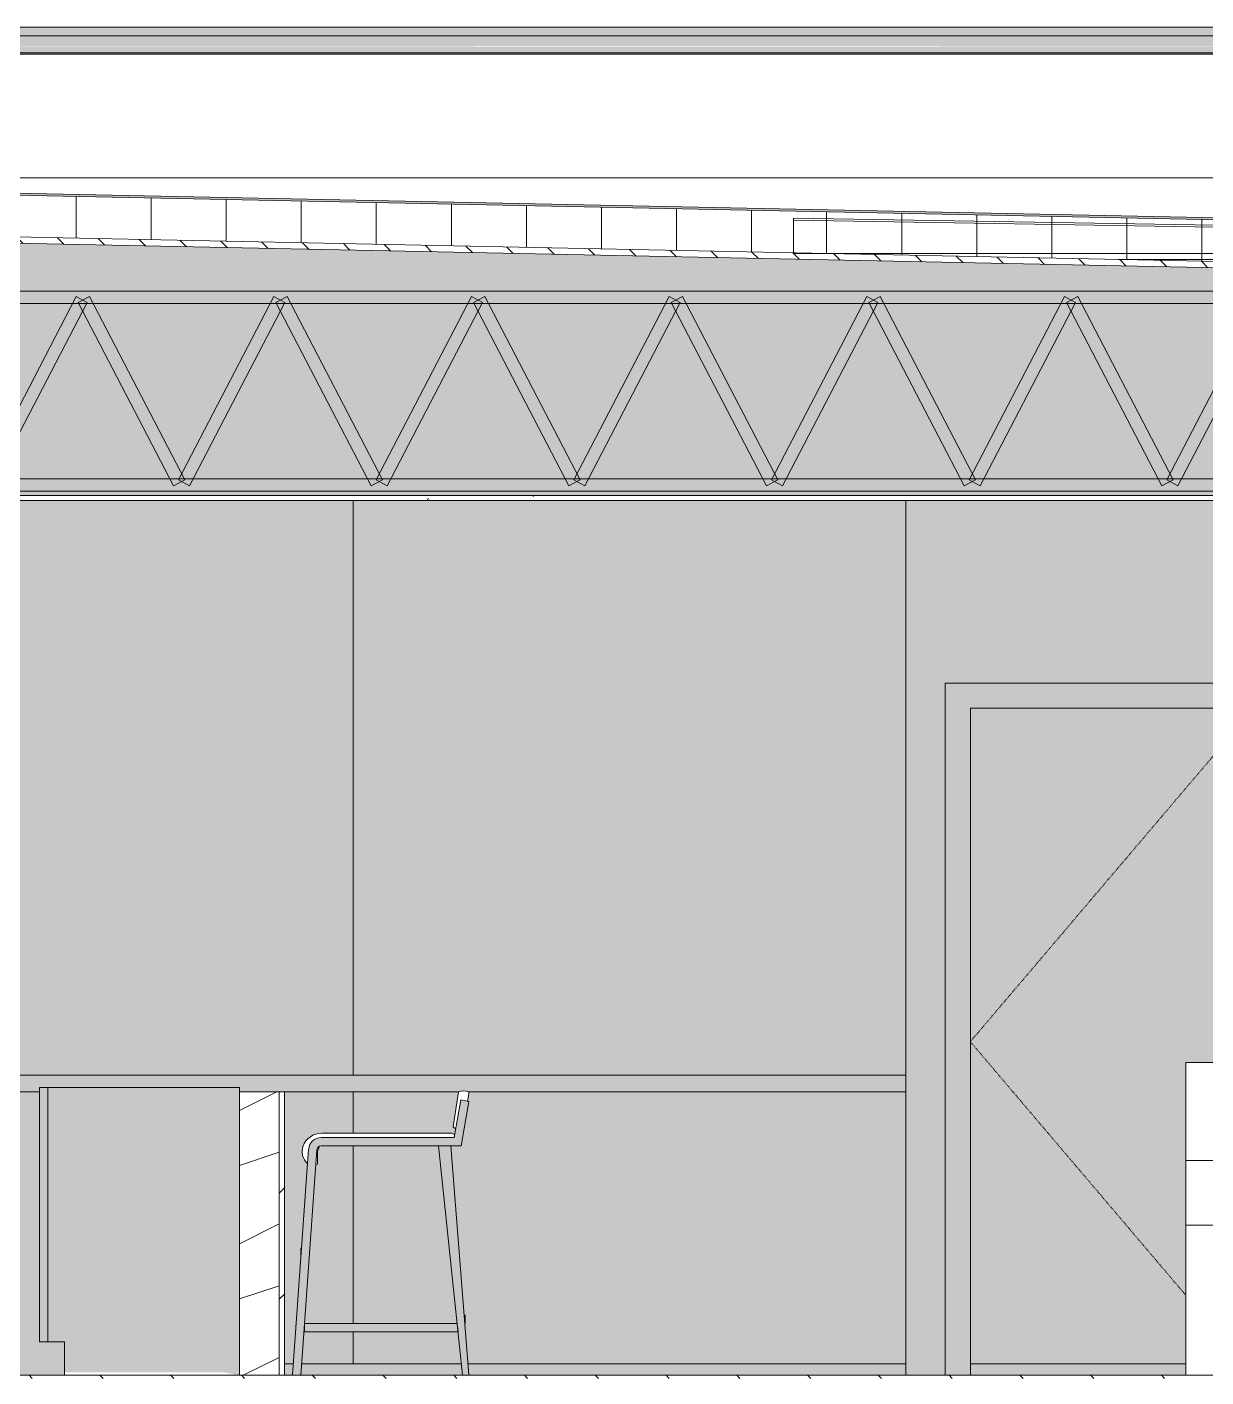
# Model space of a CAD drawing. Header units: inches. Extents: x 1718 to 6958, y -253 to 585.
# Drawn here: x 3579.9 to 3721.3, y 267.8 to 429.7 of the extents above; entities that cross this region are included whole.
import ezdxf

# ---------------------------------------------------------------- set-up
doc = ezdxf.new("R2010")
doc.units = ezdxf.units.IN
doc.header["$MEASUREMENT"] = 0
doc.linetypes.add('Dash 1_16_', pattern=[0.125, 0.0625, -0.0625])
doc.linetypes.add('Grid Line 1_2_', pattern=[0.875, 0.5, -0.125, 0.125, -0.125])
for name, color, linetype, lineweight in [('0-1', 7, 'Continuous', 5), ('0-2', 250, 'Continuous', 9), ('A-DOOR-1', 41, 'Continuous', 9), ('A-DOOR-2', 250, 'Dash 1_16_', 9), ('A-DOOR-FRAM-1', 41, 'Continuous', 9), ('A-DOOR-FRAM-2', 250, 'Continuous', 9), ('A-FLOR-1', 10, 'Continuous', 5), ('A-FLOR-4', 250, 'Continuous', 9), ('A-FLOR-6', 192, 'Continuous', 9), ('A-FLOR-LEVL-5', 51, 'Grid Line 1_2_', 9), ('A-FLOR-PATT-1', 252, 'Continuous', 9), ('A-ROOF', 132, 'Continuous', 13), ('A-ROOF-1', 132, 'Continuous', 5), ('A-ROOF-2', 132, 'Continuous', 9), ('A-ROOF-PATT-1', 252, 'Continuous', 9), ('A-WALL-1', 10, 'Continuous', 5), ('A-WALL-2', 50, 'Continuous', 13), ('A-WALL-4', 250, 'Continuous', 9), ('A-WALL-5', 7, 'Continuous', 13), ('A-WALL-7', 113, 'Continuous', 9), ('A-WALL-PATT-1', 252, 'Continuous', 9), ('I-FURN', 30, 'Continuous', 9), ('I-FURN-1', 250, 'Continuous', 9), ('I-FURN-2', 253, 'Continuous', 9), ('Q-CASE-1', 253, 'Continuous', 9), ('Q-CASE-2', 250, 'Continuous', 9), ('Q-CASE-3', 41, 'Continuous', 9), ('S-BEAM-2', 250, 'Continuous', 9)]:
    doc.layers.add(name, color=color, linetype=linetype, lineweight=lineweight)

# ---------------------------------------------------------------- blocks, each defined once
blk = doc.blocks.new('SWING - SINGLE - FLUSH - SWING - FLUSH - 2-10 x 6-8 - PRIVACY-V1-BUILDING ELEVATION - COURTYARD - LOOKING WEST')
at = {"layer": 'A-DOOR-1'}
blk.add_hatch(color=256, dxfattribs=at).paths.add_polyline_path([(3716.6, 137.37), (3718.9, 137.37), (3718.9, 173.5), (3727.05, 173.5), (3727.05, 216), (3693.05, 216), (3693.05, 137.37)], flags=0)
at = {"layer": 'A-DOOR-FRAM-1'}
blk.add_hatch(color=256, dxfattribs=at).paths.add_polyline_path([(3690.05, 136), (3693.05, 136), (3693.05, 216), (3727.05, 216), (3727.05, 173.5), (3730.05, 173.5), (3730.05, 219), (3690.05, 219), (3690.05, 144.12)], flags=0)
at = {"layer": 'A-DOOR-2'}
for p in [(3727.05, 216), (3718.9, 145.58)]:
    blk.add_line(p, (3693.05, 176), dxfattribs=at)
at = {"layer": 'A-DOOR-FRAM-2'}
for p, q in [((3690.05, 219), (3690.05, 136)), ((3730.05, 219), (3690.05, 219)), ((3730.05, 173.5), (3730.05, 219)), ((3693.05, 136), (3693.05, 216)), ((3693.05, 216), (3727.05, 216)), ((3727.05, 216), (3727.05, 173.5))]:
    blk.add_line(p, q, dxfattribs=at)
blk = doc.blocks.new('Couch-Both_Arms-Generic - 1-1352606-BUILDING ELEVATION - COURTYARD - LOOKING WEST')
at = {"layer": 'I-FURN'}
for p, q in [((3802.9, 173.5), (3718.9, 173.5)), ((3718.9, 173.5), (3718.9, 161.75)), ((3802.9, 161.75), (3802.9, 173.5)), ((3724.9, 161.75), (3718.9, 161.75)), ((3718.9, 161.75), (3718.9, 154)), ((3724.9, 158.5), (3724.9, 161.75)), ((3802.9, 161.75), (3796.9, 161.75)), ((3796.9, 161.75), (3796.9, 158.5)), ((3802.9, 154), (3802.9, 161.75)), ((3796.9, 158.5), (3724.9, 158.5)), ((3724.9, 158.5), (3724.9, 154)), ((3796.9, 154), (3796.9, 158.5)), ((3724.9, 157), (3796.9, 157)), ((3718.9, 154), (3724.9, 154)), ((3724.9, 154), (3796.9, 154)), ((3796.9, 154), (3802.9, 154))]:
    blk.add_line(p, q, dxfattribs=at)
at = {"layer": 'I-FURN-1'}
for p, q in [((3718.9, 136), (3718.9, 154)), ((3802.9, 154), (3802.9, 136))]:
    blk.add_line(p, q, dxfattribs=at)
blk = doc.blocks.new('Bar_Stool_6722_1_ - Bar_Stool_6722_1_-1229311-BUILDING ELEVATION - COURTYARD - LOOKING WEST')
at = {"layer": 'I-FURN-2'}
for points in [[(3612.79, -0.04), (3614.74, 27.11), (3614.86, 27.37), (3615.21, 27.5), (3631.98, 27.5), (3632.92, 32.84), (3631.94, 33.01), (3631.14, 28.5), (3615.1, 28.47), (3614.49, 28.32), (3613.94, 27.81), (3613.7, 27.04), (3611.79, 0.04), (3612.29, 0)], [(3632.92, 0), (3630.75, 27.5), (3629.28, 27.5), (3632.17, 0)], [(3612.79, 14.11), (3612.87, 15.22), (3612.79, 15.22)], [(3632.46, 6.22), (3632.46, 7.22), (3632.35, 7.22), (3632.43, 6.22)], [(3631.63, 5.22), (3631.52, 6.22), (3613.23, 6.22), (3613.23, 5.22), (3629.28, 5.22)]]:
    blk.add_hatch(color=256, dxfattribs=at).paths.add_polyline_path(points, flags=0)
at = {"layer": 'I-FURN-1'}
for p, q in [((3631.68, 33.98), (3631.02, 29.79)), ((3631.14, 28.5), (3631.94, 33.01)), ((3631.94, 33.01), (3632.92, 32.84)), ((3631.98, 27.5), (3632.92, 32.84)), ((3632.77, 32.86), (3632.92, 33.73)), ((3632.92, 33.73), (3632.92, 33.98)), ((3631.02, 29.79), (3631.19, 29.62)), ((3631.19, 29.62), (3631.34, 29.59)), ((3631.14, 28.5), (3615.21, 28.5)), ((3630.89, 29.04), (3615.29, 29.04)), ((3631.19, 28.86), (3630.89, 29.04)), ((3631.18, 28.71), (3631.19, 28.86)), ((3613.71, 27.11), (3611.79, 0.04)), ((3612.79, -0.04), (3614.71, 27.04)), ((3614.79, 26.82), (3614.99, 27.41)), ((3614.79, 25.32), (3614.79, 26.82)), ((3615.21, 27.5), (3631.98, 27.5)), ((3630.75, 27.5), (3629.28, 27.5)), ((3629.28, 27.5), (3632.17, 0)), ((3632.92, 0), (3630.75, 27.5)), ((3614.58, 25.29), (3614.79, 25.32)), ((3612.79, 14.11), (3612.79, 15.22)), ((3612.79, 15.22), (3612.87, 15.22)), ((3632.35, 7.22), (3632.46, 7.22)), ((3632.46, 7.22), (3632.46, 6.22)), ((3613.23, 6.22), (3613.23, 5.22)), ((3631.52, 6.22), (3613.23, 6.22)), ((3613.23, 5.22), (3631.63, 5.22)), ((3631.63, 5.22), (3631.52, 6.22)), ((3611.79, 0.04), (3612.79, -0.04)), ((3632.17, 0), (3632.92, 0))]:
    blk.add_line(p, q, dxfattribs=at)
for centre, radius, start, end in [((3632.3, 32.61), 1.51, 65.6531, 114.3469), ((3615.29, 26.64), 2.4, 90, 160), ((3615.21, 27), 1.5, 90, 175.9457), ((3614.79, 26.82), 1.87, 160, 229.6759), ((3615.21, 27), 0.5, 90, 175.9457)]:
    blk.add_arc(centre, radius, start, end, dxfattribs=at)
blk = doc.blocks.new('OD_CW_Base Cabinet - OD_CW_Base Cabinet-3870381-BUILDING ELEVATION - COURTYARD - LOOKING WEST')
at = {"layer": 'Q-CASE-1'}
for points in [[(3581.42, 4), (3582.42, 4), (3582.42, 34.5), (3581.42, 34.5), (3581.42, 34)], [(3605.42, 0), (3605.42, 34.5), (3582.42, 34.5), (3582.42, 4), (3584.42, 4), (3584.42, 0.37), (3603.45, 0.37)]]:
    blk.add_hatch(color=256, dxfattribs=at).paths.add_polyline_path(points, flags=0)
at = {"layer": 'Q-CASE-2'}
for p, q in [((3581.42, 34.5), (3581.42, 4)), ((3582.42, 34.5), (3581.42, 34.5)), ((3582.42, 4), (3582.42, 34.5)), ((3582.42, 34.5), (3582.42, 4)), ((3605.42, 34.5), (3582.42, 34.5)), ((3605.42, 0), (3605.42, 34.5)), ((3581.42, 4), (3582.42, 4)), ((3582.42, 4), (3584.42, 4)), ((3584.42, 4), (3584.42, 0)), ((3584.42, 0), (3605.42, 0))]:
    blk.add_line(p, q, dxfattribs=at)
blk = doc.blocks.new('Casework 17 - Casework 1-3930343-BUILDING ELEVATION - COURTYARD - LOOKING WEST')
at = {"layer": 'Q-CASE-3'}
blk.add_hatch(color=256, dxfattribs=at).paths.add_polyline_path([(3619.05, 302), (3631.73, 302), (3631.99, 302.08), (3632.3, 302.12), (3632.62, 302.08), (3632.92, 302), (3685.3, 302), (3685.3, 304), (3575.05, 304), (3575.05, 302), (3581.42, 302), (3581.42, 302.5), (3605.42, 302.5), (3605.42, 302), (3614.3, 302)], flags=0)
at = {"layer": 'Q-CASE-2'}
for p, q in [((3575.05, 304), (3685.3, 304)), ((3581.42, 302), (3575.05, 302)), ((3631.73, 302), (3610.8, 302)), ((3685.3, 302), (3632.87, 302))]:
    blk.add_line(p, q, dxfattribs=at)
blk = doc.blocks.new('CTR - 1st Phase - Unit Layouts_rvt-1-BUILDING ELEVATION - COURTYARD - LOOKING WEST')
at = {"layer": 'A-FLOR-1'}
h = blk.add_hatch(color=256, dxfattribs=at)
h.paths.add_polyline_path([(3614.71, 268), (3632.17, 268), (3632.03, 269.37), (3612.89, 269.37), (3612.79, 268), (3614.3, 268)], flags=0)
h.paths.add_polyline_path([(3611.79, 268), (3611.79, 268.04), (3611.89, 269.37), (3610.8, 269.37), (3610.8, 268)], flags=0)
h.paths.add_polyline_path([(3718.9, 268), (3718.9, 269.37), (3693.05, 269.37), (3693.05, 268), (3717.01, 268)], flags=0)
h.paths.add_polyline_path([(3632.92, 268), (3685.3, 268), (3685.3, 269.37), (3632.81, 269.37)], flags=0)
at = {"layer": 'A-WALL-1'}
h = blk.add_hatch(color=256, dxfattribs=at)
h.paths.add_polyline_path([(3619.05, 269.37), (3619.05, 273.22), (3614.3, 273.22), (3614.3, 269.37), (3614.71, 269.37)], flags=0)
h.paths.add_polyline_path([(3614.3, 274.22), (3619.05, 274.22), (3619.05, 295.5), (3615.1, 295.46), (3614.97, 295.37), (3614.79, 294.82), (3614.79, 293.32), (3614.58, 293.29), (3614.3, 289.27), (3614.3, 287.69)], flags=0)
h.paths.add_polyline_path([(3614.3, 296.81), (3614.79, 296.97), (3615.29, 297.04), (3619.05, 297.04), (3619.05, 302), (3614.3, 302), (3614.3, 296.96)], flags=0)
h.paths.add_polyline_path([(3619.05, 304), (3619.05, 372.87), (3614.3, 372.87), (3614.3, 304)], flags=0)
h = blk.add_hatch(color=256, dxfattribs=at)
h.paths.add_polyline_path([(3632.81, 269.37), (3685.3, 269.37), (3685.3, 302), (3632.92, 301.98), (3632.92, 301.73), (3632.77, 300.86), (3632.92, 300.84), (3631.98, 295.5), (3630.75, 295.5), (3632.35, 275.22), (3632.46, 275.22), (3632.46, 273.81), (3632.51, 273.22)], flags=0)
h.paths.add_polyline_path([(3619.05, 269.37), (3632.03, 269.37), (3631.63, 273.22), (3619.05, 273.22)], flags=0)
h.paths.add_polyline_path([(3631.52, 274.22), (3629.28, 295.5), (3619.05, 295.5), (3619.05, 274.22), (3629.28, 274.22)], flags=0)
h.paths.add_polyline_path([(3631.18, 296.71), (3631.34, 297.59), (3631.14, 297.66), (3631.02, 297.79), (3631.68, 301.98), (3631.68, 302), (3619.05, 302), (3619.05, 297.04), (3630.89, 297.04), (3631.19, 296.86)], flags=0)
h.paths.add_polyline_path([(3636.27, 304), (3685.3, 304), (3685.3, 372.87), (3619.05, 372.87), (3619.05, 304), (3619.51, 304)], flags=0)
blk.add_hatch(color=256, dxfattribs=at).paths.add_polyline_path([(3802.9, 268), (3851.85, 268), (3851.85, 372.87), (3685.3, 372.87), (3685.3, 268), (3690.05, 268), (3690.05, 351), (3730.05, 351), (3730.05, 305.5), (3802.9, 305.5), (3802.9, 286)], flags=0)
at = {"layer": 'A-WALL-2'}
h = blk.add_hatch(color=256, dxfattribs=at)
h.paths.add_polyline_path([(3581.42, 268), (3584.42, 268), (3584.42, 272), (3581.42, 272), (3581.42, 302), (3575.05, 302), (3575.05, 268)], flags=0)
h.paths.add_polyline_path([(3613.23, 274.22), (3614.3, 274.22), (3614.3, 289.27), (3613.7, 280.83)], flags=0)
h.paths.add_polyline_path([(3613.23, 269.37), (3614.3, 269.37), (3614.3, 273.22), (3613.23, 273.22), (3613.23, 274.22), (3612.89, 269.37)], flags=0)
h.paths.add_polyline_path([(3611.79, 269.37), (3611.89, 269.37), (3612.79, 282.11), (3612.79, 283.22), (3612.87, 283.22), (3613.59, 293.4), (3613.51, 293.46), (3613.23, 293.79), (3613.04, 294.18), (3612.94, 294.6), (3612.97, 295.16), (3613.04, 295.46), (3613.3, 295.98), (3613.69, 296.42), (3614.3, 296.81), (3614.3, 302), (3610.8, 302), (3610.8, 269.37)], flags=0)
h.paths.add_polyline_path([(3614.3, 304), (3614.3, 372.87), (3575.05, 372.87), (3575.05, 304), (3605.42, 304)], flags=0)
at = {"layer": 'A-WALL-PATT-1'}
h = blk.add_hatch(dxfattribs=at)
h.set_pattern_fill('FP_7', color=256, style=0, pattern_type=2)
h.set_pattern_definition([(216.87, (3268.212, 84.761), (47.980943, 31.987086), [7.997, -71.971]), (206.565, (3277.808, 79.963), (-15.99371, -15.99413), [17.881, -17.881]), (198.435, (3277.808, 71.967), (-31.98674, -15.99388), [10.115, -40.461])])
h.paths.add_polyline_path([(3605.42, 268), (3610.17, 268), (3610.17, 302), (3605.42, 302), (3605.42, 287.69)], flags=0)
h = blk.add_hatch(dxfattribs=at)
h.set_pattern_fill('FP_6', color=256, style=0, pattern_type=2)
h.set_pattern_definition([(45, (3261.815, 68.768), (-6.36396, 6.36396), [])])
h.paths.add_polyline_path([(3610.42, 268), (3610.8, 268.04), (3610.8, 302), (3610.17, 302), (3610.17, 268)], flags=0)
at = {"layer": 'A-FLOR-4'}
for p, q in [((3610.8, 269.37), (3611.89, 269.37)), ((3612.89, 269.37), (3632.03, 269.37)), ((3632.81, 269.37), (3685.3, 269.37)), ((3693.05, 269.37), (3718.9, 269.37))]:
    blk.add_line(p, q, dxfattribs=at)
at = {"layer": 'A-WALL-4'}
for p, q in [((3619.05, 372.87), (3619.05, 304)), ((3685.3, 372.87), (3685.3, 268)), ((3605.42, 302), (3605.42, 268)), ((3610.8, 302), (3605.42, 302)), ((3610.8, 268), (3610.8, 302)), ((3619.05, 302), (3619.05, 297.04)), ((3619.05, 295.5), (3619.05, 274.22)), ((3619.05, 273.22), (3619.05, 269.37)), ((3605.42, 268), (3610.8, 268))]:
    blk.add_line(p, q, dxfattribs=at)
at = {"layer": 'A-WALL-5'}
blk.add_line((3610.17, 268), (3610.17, 302), dxfattribs=at)
at = {"layer": '0-2'}
for name, p in [('SWING - SINGLE - FLUSH - SWING - FLUSH - 2-10 x 6-8 - PRIVACY-V1-BUILDING ELEVATION - COURTYARD - LOOKING WEST', (0, 132)), ('Couch-Both_Arms-Generic - 1-1352606-BUILDING ELEVATION - COURTYARD - LOOKING WEST', (0, 132)), ('Casework 17 - Casework 1-3930343-BUILDING ELEVATION - COURTYARD - LOOKING WEST', (0, 0)), ('OD_CW_Base Cabinet - OD_CW_Base Cabinet-3870381-BUILDING ELEVATION - COURTYARD - LOOKING WEST', (0, 268)), ('Bar_Stool_6722_1_ - Bar_Stool_6722_1_-1229311-BUILDING ELEVATION - COURTYARD - LOOKING WEST', (0, 268))]:
    blk.add_blockref(name, p, dxfattribs=at)
blk = doc.blocks.new('TRUSS - 24_-V27-BUILDING ELEVATION - COURTYARD - LOOKING WEST')
at = {"layer": 'S-BEAM-2'}
for p, q in [((3852.47, 266), (3486.67, 266)), ((3486.67, 264.5), (3852.47, 264.5)), ((3585.83, 265.35), (3574.39, 243.35)), ((3575.72, 242.65), (3587.16, 264.65)), ((3587.16, 264.65), (3585.83, 265.35)), ((3587.42, 265.35), (3586.09, 264.65)), ((3586.09, 264.65), (3597.52, 242.65)), ((3598.85, 243.35), (3587.42, 265.35)), ((3609.53, 265.35), (3598.09, 243.35)), ((3599.42, 242.65), (3610.86, 264.65)), ((3610.86, 264.65), (3609.53, 265.35)), ((3611.12, 265.35), (3609.79, 264.65)), ((3609.79, 264.65), (3621.22, 242.65)), ((3622.55, 243.35), (3611.12, 265.35)), ((3633.23, 265.35), (3621.79, 243.35)), ((3623.12, 242.65), (3634.56, 264.65)), ((3634.56, 264.65), (3633.23, 265.35)), ((3634.82, 265.35), (3633.49, 264.65)), ((3633.49, 264.65), (3644.92, 242.65)), ((3646.25, 243.35), (3634.82, 265.35)), ((3656.93, 265.35), (3645.49, 243.35)), ((3646.82, 242.65), (3658.26, 264.65)), ((3658.26, 264.65), (3656.93, 265.35)), ((3658.52, 265.35), (3657.19, 264.65)), ((3657.19, 264.65), (3668.62, 242.65)), ((3669.95, 243.35), (3658.52, 265.35)), ((3680.63, 265.35), (3669.19, 243.35)), ((3670.52, 242.65), (3681.96, 264.65)), ((3681.96, 264.65), (3680.63, 265.35)), ((3682.22, 265.35), (3680.89, 264.65)), ((3680.89, 264.65), (3692.32, 242.65)), ((3693.65, 243.35), (3682.22, 265.35)), ((3704.33, 265.35), (3692.89, 243.35)), ((3694.22, 242.65), (3705.66, 264.65)), ((3705.66, 264.65), (3704.33, 265.35)), ((3705.92, 265.35), (3704.59, 264.65)), ((3704.59, 264.65), (3716.02, 242.65)), ((3717.35, 243.35), (3705.92, 265.35)), ((3728.03, 265.35), (3716.59, 243.35)), ((3717.92, 242.65), (3729.36, 264.65)), ((3852.47, 243.5), (3486.67, 243.5)), ((3597.52, 242.65), (3598.85, 243.35)), ((3598.09, 243.35), (3599.42, 242.65)), ((3621.22, 242.65), (3622.55, 243.35)), ((3621.79, 243.35), (3623.12, 242.65)), ((3644.92, 242.65), (3646.25, 243.35)), ((3645.49, 243.35), (3646.82, 242.65)), ((3668.62, 242.65), (3669.95, 243.35)), ((3669.19, 243.35), (3670.52, 242.65)), ((3692.32, 242.65), (3693.65, 243.35)), ((3692.89, 243.35), (3694.22, 242.65)), ((3716.02, 242.65), (3717.35, 243.35)), ((3716.59, 243.35), (3717.92, 242.65)), ((3486.67, 242), (3852.47, 242))]:
    blk.add_line(p, q, dxfattribs=at)
blk = doc.blocks.new('CTR - 1st Phase - Structure_rvt-1-BUILDING ELEVATION - COURTYARD - LOOKING WEST')
at = {"layer": '0-2'}
blk.add_blockref('TRUSS - 24_-V27-BUILDING ELEVATION - COURTYARD - LOOKING WEST', (0, 132), dxfattribs=at)
blk = doc.blocks.new('Basic Wall _ EXT - FIBER CEMENT - SMALL - ___-2145937-BUILDING ELEVATION - COURTYARD - LOOKING WEST')
at = {"layer": 'A-WALL-7'}
for points in [[(3627.89, 428.6), (3851.85, 428.6), (3867.21, 429.66), (3394.94, 429.66), (3410.46, 428.6), (3623.7, 428.6)], [(3851.63, 428.35), (3851.69, 428.52), (3851.73, 428.6), (3410.38, 428.56), (3410.48, 428.47), (3410.52, 428.35), (3849.94, 428.35)], [(3411.03, 427.3), (3851.61, 427.35), (3851.61, 427.44), (3410.45, 427.4), (3410.49, 427.3), (3410.92, 427.3)], [(3502.2, 427.44), (3851.63, 427.44), (3851.63, 428.35), (3410.52, 428.35), (3410.52, 427.44), (3498.01, 427.44)]]:
    blk.add_hatch(color=256, dxfattribs=at).paths.add_polyline_path(points, flags=0)
h = blk.add_hatch(color=256, dxfattribs=at)
h.paths.add_polyline_path([(3636.27, 426.57), (3851.13, 426.6), (3851.59, 427.3), (3410.59, 427.26), (3411.03, 426.57), (3632.08, 426.57)], flags=0)
h.paths.add_polyline_path([(3410.49, 427.26), (3410.49, 427.3), (3410.49, 427.26)], flags=0)
h = blk.add_hatch(color=256, dxfattribs=at)
h.paths.add_polyline_path([(3411.03, 426.45), (3851.3, 426.45), (3851.11, 426.57), (3411.03, 426.57), (3410.92, 426.45)], flags=0)
h.paths.add_polyline_path([(3410.75, 426.45), (3410.73, 426.5), (3410.73, 426.45)], flags=0)
for p, q in [((3867.29, 429.66), (3394.86, 429.66)), ((3410.3, 428.6), (3851.85, 428.6)), ((3410.72, 426.42), (3851.44, 426.42)), ((3411.03, 426.57), (3851.11, 426.57))]:
    blk.add_line(p, q, dxfattribs=at)

msp = doc.modelspace()

# ---------------------------------------------------------------- hatches: boundary and pattern name
at = {"layer": 'A-FLOR-PATT-1'}
h = msp.add_hatch(dxfattribs=at)
h.set_pattern_fill('FP_2', color=256, style=0, pattern_type=2)
h.set_pattern_definition([(135, (3261.815, 68.768), (-4.24264, -4.24264), [])])
h.paths.add_polyline_path([(3855.82, 267.62), (3855.85, 267.62), (3855.82, 268)], flags=0)
h.paths.add_polyline_path([(3481.17, 267.62), (3851.85, 267.62), (3851.85, 268), (3481.17, 268)], flags=0)
at = {"layer": 'A-ROOF'}
msp.add_hatch(color=256, dxfattribs=at).paths.add_polyline_path([(3851.85, 403.88), (3851.85, 404.13), (3481.17, 411.75), (3481.17, 411.5), (3849.94, 403.92)], flags=0)
at = {"layer": 'A-ROOF-1'}
msp.add_hatch(color=256, dxfattribs=at).paths.add_polyline_path([(3851.85, 373.5), (3852.47, 373.5), (3852.47, 374), (3486.67, 373.99), (3486.67, 373.5), (3850.66, 373.5)], flags=0)
at = {"layer": 'A-ROOF-PATT-1'}
h = msp.add_hatch(dxfattribs=at)
h.set_pattern_fill('FP_9', color=256, style=0, pattern_type=2)
h.set_pattern_definition([(0, (3261.815, 68.768), (0, 9), []), (90, (3261.815, 68.768), (-9, 6e-16), [])])
h.paths.add_polyline_path([(3852.47, 398.86), (3852.47, 403.86), (3481.17, 411.5), (3481.17, 406.5), (3851.85, 398.87)], flags=0)
h = msp.add_hatch(dxfattribs=at)
h.set_pattern_fill('FP_4', color=256, style=0, pattern_type=2)
h.set_pattern_definition([(0, (3261.815, 68.768), (0, 4.798), []), (315, (3261.815, 68.768), (4.798427, 0), [6.786, -6.786]), (45, (3261.815, 68.768), (4.798427, 0), [6.786, -6.786])])
h.paths.add_polyline_path([(3852.47, 398.11), (3852.47, 398.86), (3481.17, 406.5), (3481.17, 405.75), (3851.85, 398.12)], flags=0)
h = msp.add_hatch(dxfattribs=at)
h.set_pattern_fill('FP_1', color=256, style=0, pattern_type=2)
h.set_pattern_definition([(161.57, (3262.295, 69.248), (-3.8399538, -1.54e-05), [0, -27.322, 3.034, 0]), (18.43, (3261.335, 69.248), (-3.8399538, 1.54e-05), [0, -27.322, 3.034, 0]), (108.43, (3262.295, 69.248), (1.919622, -9.6005246), [9.106, -21.25]), (71.57, (3261.335, 69.248), (1.919622, 9.6005246), [9.106, -21.25])])
h.paths.add_polyline_path([(3481.17, 374), (3857.97, 374), (3857.97, 398), (3481.17, 405.75), (3481.17, 383.4)], flags=0)
h = msp.add_hatch(dxfattribs=at)
h.set_pattern_fill('FP_5', color=256, style=0, pattern_type=2)
h.set_pattern_definition([(0, (3261.815, 68.768), (30.72, 7.68), [1.267, -21.773, 1.267, -21.773, -122.88]), (0, (3261.815, 68.768), (30.72, 7.68), [-46.08, 1.267, -44.813, 1.267, -21.773, -53.76]), (0, (3261.815, 68.768), (30.72, 7.68), [-115.2, 1.267, -14.093, 1.267, -37.133]), (120, (3273.335, 72.608), (-22.011075, 22.7643), [1.267, -21.773, 1.267, -21.773, -122.88]), (120, (3273.335, 72.608), (-22.011075, 22.7643), [-46.08, 1.267, -44.813, 1.267, -21.773, -53.76]), (120, (3273.335, 72.608), (-22.011075, 22.7643), [-115.2, 1.267, -14.093, 1.267, -37.133]), (240, (3277.175, 87.968), (-8.708925, -30.4443), [1.267, -21.773, 1.267, -21.773, -122.88]), (240, (3277.175, 87.968), (-8.708925, -30.4443), [-46.08, 1.267, -44.813, 1.267, -21.773, -53.76]), (240, (3277.175, 87.968), (-8.708925, -30.4443), [-115.2, 1.267, -14.093, 1.267, -37.133])])
h.paths.add_polyline_path([(3851.85, 372.87), (3851.85, 373.5), (3486.67, 373.5), (3486.67, 372.87), (3847.63, 372.87)], flags=0)

# ---------------------------------------------------------------- linework, layer by layer
at = {"layer": 'A-FLOR-6'}
for p, q in [((3612.29, 268), (3517.05, 268)), ((3632.17, 268), (3612.79, 268)), ((3851.85, 268), (3632.92, 268))]:
    msp.add_line(p, q, dxfattribs=at)
at = {"layer": 'A-FLOR-LEVL-5'}
msp.add_line((1830.95, 268), (4167.96, 268), dxfattribs=at)
at = {"layer": 'A-ROOF'}
for p, q in [((3852.47, 403.86), (3481.17, 411.5)), ((3852.47, 398.86), (3481.17, 406.5)), ((3805.58, 404.28), (3671.85, 406.51)), ((3857.97, 398), (3481.17, 405.75)), ((3481.17, 374), (3857.97, 374)), ((3481.17, 373.5), (3852.47, 373.5))]:
    msp.add_line(p, q, dxfattribs=at)
at = {"layer": 'A-ROOF-2'}
for p, q in [((3851.85, 404.13), (3481.17, 411.75)), ((3489.62, 411.58), (3851.85, 411.58)), ((3805.58, 404.53), (3671.85, 406.76)), ((3671.85, 406.76), (3671.85, 402.51)), ((3671.85, 402.51), (3851.85, 402.51)), ((3481.17, 372.87), (3851.85, 372.87))]:
    msp.add_line(p, q, dxfattribs=at)

# ---------------------------------------------------------------- block references
at = {"layer": '0-1'}
for name in ['CTR - 1st Phase - Structure_rvt-1-BUILDING ELEVATION - COURTYARD - LOOKING WEST', 'CTR - 1st Phase - Unit Layouts_rvt-1-BUILDING ELEVATION - COURTYARD - LOOKING WEST']:
    msp.add_blockref(name, (0, 0), dxfattribs=at)
at = {"layer": 'A-WALL-7'}
msp.add_blockref('Basic Wall _ EXT - FIBER CEMENT - SMALL - ___-2145937-BUILDING ELEVATION - COURTYARD - LOOKING WEST', (0, 0), dxfattribs=at)

doc.saveas('drawing.dxf')
